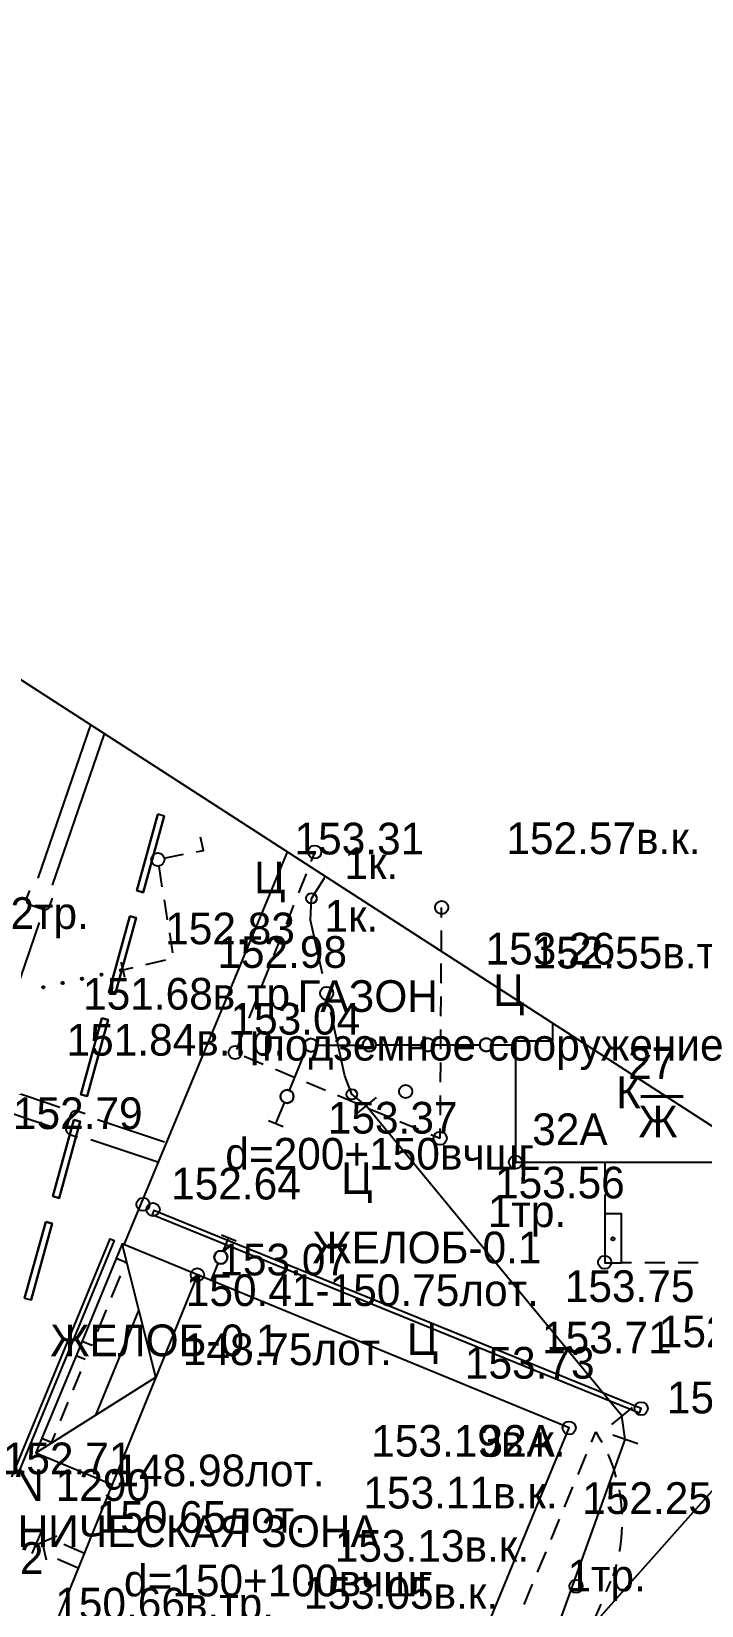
# Model space of a CAD drawing. Header units: metres. Extents: x -2743 to 126, y 13385 to 13916.
# Drawn here: x -1886.2 to -1860.9, y 13690.4 to 13750 of the extents above; entities that cross this region are included whole.
import ezdxf

# ---------------------------------------------------------------- set-up
doc = ezdxf.new("R2010")
doc.units = ezdxf.units.M
for name, color, linetype in [('0_геоподоснова', 7, 'Continuous'), ('output[1-12]_3_ДЖКХ-24_03233up$0$Кабели', 7, 'Continuous'), ('output[19-22]_3_ДЖКХ-25_01840kl$0$Красные линии', 7, 'Continuous'), ('output[19-22]_3_ДЖКХ-25_01840tp$0$Береговая линия', 7, 'Continuous'), ('output[19-22]_3_ДЖКХ-25_01840tp$0$Бортовой камень', 7, 'Continuous'), ('output[19-22]_3_ДЖКХ-25_01840tp$0$Внутреннее заполнение', 7, 'Continuous'), ('output[19-22]_3_ДЖКХ-25_01840tp$0$Горизонтали', 7, 'Continuous'), ('output[19-22]_3_ДЖКХ-25_01840tp$0$Граница улицы', 7, 'Continuous'), ('output[19-22]_3_ДЖКХ-25_01840tp$0$Здания', 7, 'Continuous'), ('output[19-22]_3_ДЖКХ-25_01840tp$0$Колодцы', 7, 'Continuous'), ('output[19-22]_3_ДЖКХ-25_01840tp$0$Крыльца', 7, 'Continuous'), ('output[19-22]_3_ДЖКХ-25_01840tp$0$Леса и газоны', 7, 'Continuous'), ('output[19-22]_3_ДЖКХ-25_01840tp$0$Номер дома', 7, 'Continuous'), ('output[19-22]_3_ДЖКХ-25_01840tp$0$Ограды', 7, 'Continuous'), ('output[19-22]_3_ДЖКХ-25_01840tp$0$Светофоры', 7, 'Continuous'), ('output[19-22]_3_ДЖКХ-25_01840tp$0$Фонари', 7, 'Continuous'), ('output[19-22]_3_ДЖКХ-25_01840tp$0$Части зданий', 7, 'Continuous'), ('output[19-22]_3_ДЖКХ-25_01840up$0$Водосток', 7, 'Continuous'), ('output[19-22]_3_ДЖКХ-25_01840up$0$Газопровод', 7, 'Continuous'), ('output[19-22]_3_ДЖКХ-25_01840up$0$Кабели', 7, 'Continuous'), ('output[19-22]_3_ДЖКХ-25_01840up$0$Кабель электрический', 7, 'Continuous'), ('output[19-22]_3_ДЖКХ-25_01840up$0$Канализация самотёчная', 7, 'Continuous'), ('output[19-22]_3_ДЖКХ-25_01840up$0$Подземные коммуникации', 7, 'Continuous'), ('output[19-22]_brd$0$Граница заказа', 7, 'Continuous')]:
    doc.layers.add(name, color=color, linetype=linetype)

msp = doc.modelspace()

# ---------------------------------------------------------------- linework, layer by layer
at = {"layer": '0_геоподоснова'}
for points in [[(-1881.463, 13720.402), (-1882.258, 13717.51), (-1882.017, 13717.443), (-1881.222, 13720.336), (-1881.463, 13720.402)], [(-1882.523, 13716.545), (-1883.318, 13713.653), (-1883.077, 13713.586), (-1882.282, 13716.479), (-1882.523, 13716.545)], [(-1883.583, 13712.688), (-1884.379, 13709.796), (-1884.138, 13709.729), (-1883.342, 13712.622), (-1883.583, 13712.688)], [(-1884.644, 13708.831), (-1885.439, 13705.939), (-1885.198, 13705.872), (-1884.403, 13708.765), (-1884.644, 13708.831)], [(-1885.704, 13704.974), (-1886.499, 13702.082), (-1886.258, 13702.015), (-1885.463, 13704.908), (-1885.704, 13704.974)]]:
    msp.add_lwpolyline(points, close=True, dxfattribs=at)
for points in [[(-1882.258, 13717.51), (-1881.463, 13720.402)], [(-1881.222, 13720.336), (-1882.017, 13717.443)], [(-1882.017, 13717.443), (-1882.258, 13717.51)], [(-1883.318, 13713.653), (-1882.523, 13716.545)], [(-1882.282, 13716.479), (-1883.077, 13713.586)], [(-1882.523, 13716.545), (-1882.282, 13716.479)], [(-1883.077, 13713.586), (-1883.318, 13713.653)], [(-1884.379, 13709.796), (-1883.583, 13712.688)], [(-1883.342, 13712.622), (-1884.138, 13709.729)], [(-1883.583, 13712.688), (-1883.342, 13712.622)], [(-1884.138, 13709.729), (-1884.379, 13709.796)], [(-1885.439, 13705.939), (-1884.644, 13708.831)], [(-1884.403, 13708.765), (-1885.198, 13705.872)], [(-1884.644, 13708.831), (-1884.403, 13708.765)], [(-1885.198, 13705.872), (-1885.439, 13705.939)], [(-1886.499, 13702.082), (-1885.704, 13704.974)], [(-1885.463, 13704.908), (-1886.258, 13702.015)], [(-1885.704, 13704.974), (-1885.463, 13704.908)]]:
    msp.add_lwpolyline(points, dxfattribs=at)
at = {"layer": 'output[19-22]_3_ДЖКХ-25_01840tp$0$Береговая линия'}
for points in [[(-1881.67, 13705.244), (-1863.231, 13697.738), (-1863.168, 13697.899), (-1881.607, 13705.405), (-1881.67, 13705.244)], [(-1887.082, 13695.063), (-1883.263, 13704.327), (-1883.106, 13704.262), (-1886.992, 13694.837), (-1893.387, 13697.344), (-1893.391, 13697.536), (-1887.082, 13695.063)]]:
    msp.add_lwpolyline(points, dxfattribs=at)
at = {"layer": 'output[19-22]_3_ДЖКХ-25_01840tp$0$Бортовой камень'}
for points in [[(-1879.991, 13718.985), (-1879.733, 13719.036), (-1879.839, 13719.532)], [(-1881.237, 13718.736), (-1880.482, 13718.887)], [(-1881.292, 13717.661), (-1881.414, 13718.421)], [(-1881.09, 13716.407), (-1881.212, 13717.167)], [(-1880.888, 13715.153), (-1881.01, 13715.913)], [(-1882.773, 13714.514), (-1882.398, 13714.603)], [(-1881.912, 13714.718), (-1881.162, 13714.896)]]:
    msp.add_lwpolyline(points, dxfattribs=at)
at = {"layer": 'output[19-22]_3_ДЖКХ-25_01840tp$0$Внутреннее заполнение'}
for points in [[(-1882.704, 13714.222), (-1882.773, 13714.514), (-1882.842, 13714.806)], [(-1877.266, 13708.803), (-1876.988, 13708.69), (-1876.71, 13708.577)], [(-1879.05, 13704.481), (-1878.773, 13704.367), (-1878.496, 13704.253)], [(-1886.073, 13696.223), (-1881.538, 13699.086), (-1882.809, 13704.14)], [(-1883.805, 13697.654), (-1882.173, 13701.613)]]:
    msp.add_lwpolyline(points, dxfattribs=at)
at = {"layer": 'output[19-22]_3_ДЖКХ-25_01840tp$0$Горизонтали'}
for centre in [(-1875.522, 13718.974), (-1881.458, 13718.692), (-1870.719, 13716.874), (-1878.533, 13711.384), (-1870.773, 13708.133), (-1867.924, 13707.231), (-1881.639, 13705.438), (-1864.548, 13703.438), (-1879.962, 13702.966), (-1863.168, 13697.899), (-1865.896, 13697.167)]:
    msp.add_circle(centre, 0.25, dxfattribs=at)
at = {"layer": 'output[19-22]_3_ДЖКХ-25_01840tp$0$Граница улицы'}
for points in [[(-1875.522, 13718.974), (-1875.665, 13718.614)], [(-1875.849, 13718.149), (-1876.135, 13717.428)], [(-1876.32, 13716.963), (-1876.605, 13716.243)], [(-1876.79, 13715.778), (-1877.076, 13715.057)], [(-1883.633, 13714.341), (-1883.561, 13714.357)], [(-1883.633, 13714.336), (-1883.559, 13714.352)], [(-1883.633, 13714.331), (-1883.557, 13714.347)], [(-1883.633, 13714.326), (-1883.555, 13714.343)], [(-1883.632, 13714.346), (-1883.564, 13714.361)], [(-1883.631, 13714.321), (-1883.555, 13714.338)], [(-1883.629, 13714.352), (-1883.569, 13714.365)], [(-1883.629, 13714.316), (-1883.556, 13714.332)], [(-1883.627, 13714.358), (-1883.574, 13714.369)], [(-1883.626, 13714.312), (-1883.555, 13714.327)], [(-1883.622, 13714.308), (-1883.557, 13714.322)], [(-1883.62, 13714.364), (-1883.583, 13714.372)], [(-1883.617, 13714.304), (-1883.56, 13714.316)], [(-1883.612, 13714.3), (-1883.563, 13714.31)], [(-1883.611, 13714.371), (-1883.602, 13714.373)], [(-1882.9, 13714.501), (-1882.828, 13714.516)], [(-1882.9, 13714.495), (-1882.826, 13714.512)], [(-1882.9, 13714.49), (-1882.824, 13714.507)], [(-1882.9, 13714.485), (-1882.822, 13714.502)], [(-1882.899, 13714.506), (-1882.831, 13714.521)], [(-1882.898, 13714.481), (-1882.822, 13714.497)], [(-1882.897, 13714.512), (-1882.836, 13714.525)], [(-1882.896, 13714.476), (-1882.823, 13714.492)], [(-1882.894, 13714.517), (-1882.841, 13714.529)], [(-1882.893, 13714.471), (-1882.823, 13714.487)], [(-1882.889, 13714.467), (-1882.825, 13714.481)], [(-1882.887, 13714.524), (-1882.85, 13714.532)], [(-1882.884, 13714.463), (-1882.827, 13714.476)], [(-1882.879, 13714.459), (-1882.83, 13714.47)], [(-1882.878, 13714.531), (-1882.87, 13714.533)], [(-1882.868, 13714.456), (-1882.839, 13714.463)], [(-1877.26, 13714.593), (-1877.546, 13713.872)], [(-1885.832, 13713.862), (-1885.759, 13713.878)], [(-1885.832, 13713.857), (-1885.757, 13713.873)], [(-1885.831, 13713.867), (-1885.762, 13713.882)], [(-1885.831, 13713.852), (-1885.755, 13713.868)], [(-1885.831, 13713.847), (-1885.753, 13713.864)], [(-1885.829, 13713.842), (-1885.753, 13713.859)], [(-1885.828, 13713.873), (-1885.767, 13713.886)], [(-1885.827, 13713.837), (-1885.754, 13713.853)], [(-1885.825, 13713.879), (-1885.772, 13713.89)], [(-1885.824, 13713.833), (-1885.754, 13713.848)], [(-1885.82, 13713.829), (-1885.756, 13713.843)], [(-1885.818, 13713.885), (-1885.781, 13713.893)], [(-1885.815, 13713.825), (-1885.759, 13713.837)], [(-1885.81, 13713.892), (-1885.801, 13713.894)], [(-1885.81, 13713.821), (-1885.761, 13713.831)], [(-1885.799, 13713.818), (-1885.77, 13713.824)], [(-1885.099, 13714.022), (-1885.027, 13714.037)], [(-1885.099, 13714.017), (-1885.024, 13714.033)], [(-1885.099, 13714.011), (-1885.022, 13714.028)], [(-1885.099, 13714.006), (-1885.02, 13714.023)], [(-1885.098, 13714.027), (-1885.03, 13714.042)], [(-1885.097, 13714.002), (-1885.02, 13714.018)], [(-1885.095, 13714.033), (-1885.034, 13714.046)], [(-1885.094, 13713.997), (-1885.021, 13714.013)], [(-1885.092, 13714.038), (-1885.039, 13714.05)], [(-1885.091, 13713.993), (-1885.021, 13714.008)], [(-1885.087, 13713.988), (-1885.023, 13714.002)], [(-1885.085, 13714.045), (-1885.048, 13714.053)], [(-1885.082, 13713.984), (-1885.026, 13713.997)], [(-1885.078, 13713.98), (-1885.029, 13713.991)], [(-1885.077, 13714.052), (-1885.068, 13714.054)], [(-1885.067, 13713.978), (-1885.037, 13713.984)], [(-1884.366, 13714.181), (-1884.294, 13714.197)], [(-1884.366, 13714.176), (-1884.292, 13714.192)], [(-1884.366, 13714.171), (-1884.29, 13714.188)], [(-1884.366, 13714.166), (-1884.288, 13714.183)], [(-1884.365, 13714.187), (-1884.297, 13714.202)], [(-1884.364, 13714.161), (-1884.287, 13714.178)], [(-1884.362, 13714.192), (-1884.302, 13714.206)], [(-1884.362, 13714.157), (-1884.288, 13714.173)], [(-1884.359, 13714.198), (-1884.307, 13714.21)], [(-1884.359, 13714.152), (-1884.288, 13714.168)], [(-1884.355, 13714.148), (-1884.29, 13714.162)], [(-1884.353, 13714.205), (-1884.316, 13714.213)], [(-1884.35, 13714.144), (-1884.293, 13714.156)], [(-1884.345, 13714.14), (-1884.296, 13714.151)], [(-1884.344, 13714.212), (-1884.335, 13714.214)], [(-1884.334, 13714.137), (-1884.305, 13714.144)], [(-1883.601, 13714.297), (-1883.572, 13714.303)], [(-1877.73, 13713.407), (-1878.016, 13712.687)], [(-1878.201, 13712.222), (-1878.487, 13711.501)], [(-1878.188, 13711.239), (-1877.473, 13710.94)], [(-1877.012, 13710.747), (-1876.297, 13710.447)], [(-1875.836, 13710.254), (-1875.12, 13709.954)], [(-1874.659, 13709.761), (-1873.944, 13709.462)], [(-1873.483, 13709.268), (-1872.768, 13708.969)], [(-1872.307, 13708.776), (-1871.592, 13708.476)], [(-1871.131, 13708.283), (-1870.773, 13708.133)], [(-1864.888, 13697.016), (-1864.777, 13696.837), (-1864.672, 13696.654), (-1864.654, 13696.62)], [(-1864.433, 13696.171), (-1864.395, 13696.087), (-1864.316, 13695.892), (-1864.243, 13695.695), (-1864.177, 13695.495), (-1864.121, 13695.305)], [(-1864.007, 13694.819), (-1863.981, 13694.676), (-1863.949, 13694.468), (-1863.924, 13694.259), (-1863.907, 13694.049), (-1863.899, 13693.905)], [(-1863.897, 13693.405), (-1863.907, 13693.208), (-1863.925, 13692.998), (-1863.949, 13692.789), (-1863.981, 13692.581), (-1863.998, 13692.49)], [(-1864.109, 13692.003), (-1864.118, 13691.964), (-1864.178, 13691.762), (-1864.244, 13691.563)], [(-1864.49, 13690.96), (-1864.317, 13691.365)], [(-1865.031, 13689.69), (-1864.685, 13690.5)]]:
    msp.add_lwpolyline(points, dxfattribs=at)
for centre in [(-1883.594, 13714.335), (-1882.861, 13714.495), (-1885.792, 13713.856), (-1885.06, 13714.016), (-1884.327, 13714.176)]:
    msp.add_circle(centre, 0.04, dxfattribs=at)
at = {"layer": 'output[19-22]_3_ДЖКХ-25_01840tp$0$Здания'}
for points in [[(-1866.526, 13712.491), (-1866.526, 13711.807), (-1867.925, 13711.807), (-1867.925, 13711.671), (-1867.924, 13707.231), (-1864.549, 13707.232), (-1863.873, 13707.232), (-1858.39, 13707.233)], [(-1879.577, 13664.1), (-1879.536, 13664.083), (-1874.397, 13676.546), (-1870.317, 13686.443), (-1870.15, 13686.849), (-1865.896, 13697.167), (-1879.439, 13702.751), (-1879.962, 13702.966), (-1883.185, 13695.032), (-1890.233, 13677.678)]]:
    msp.add_lwpolyline(points, dxfattribs=at)
at = {"layer": 'output[19-22]_3_ДЖКХ-25_01840tp$0$Крыльца'}
msp.add_lwpolyline([(-1879.962, 13702.966), (-1882.809, 13704.14), (-1883.038, 13703.585), (-1884.327, 13700.459), (-1884.555, 13699.904), (-1885.844, 13696.777), (-1886.073, 13696.223), (-1883.185, 13695.032)], dxfattribs=at)
at = {"layer": 'output[19-22]_3_ДЖКХ-25_01840tp$0$Леса и газоны'}
for centre in [(-1872.08, 13709.905), (-1865.633, 13691.173)]:
    msp.add_circle(centre, 0.25, dxfattribs=at)
at = {"layer": 'output[19-22]_3_ДЖКХ-25_01840tp$0$Ограды'}
for points in [[(-1870.992, 13711.67), (-1871.012, 13711.768), (-1871.066, 13711.847), (-1871.145, 13711.901), (-1871.242, 13711.92), (-1871.34, 13711.901), (-1871.419, 13711.847), (-1871.473, 13711.768), (-1871.492, 13711.67), (-1871.473, 13711.573), (-1871.419, 13711.493), (-1871.34, 13711.44), (-1871.242, 13711.42), (-1871.145, 13711.44), (-1871.066, 13711.493), (-1871.012, 13711.573), (-1870.992, 13711.67)], [(-1868.78, 13711.671), (-1868.8, 13711.768), (-1868.854, 13711.847), (-1868.933, 13711.901), (-1869.03, 13711.921), (-1869.128, 13711.901), (-1869.207, 13711.847), (-1869.261, 13711.768), (-1869.28, 13711.671), (-1869.261, 13711.573), (-1869.207, 13711.494), (-1869.128, 13711.44), (-1869.03, 13711.421), (-1868.933, 13711.44), (-1868.854, 13711.494), (-1868.8, 13711.573), (-1868.78, 13711.671)], [(-1875.416, 13711.659), (-1875.436, 13711.757), (-1875.489, 13711.836), (-1875.569, 13711.89), (-1875.666, 13711.909), (-1875.763, 13711.89), (-1875.843, 13711.836), (-1875.896, 13711.757), (-1875.916, 13711.659), (-1875.896, 13711.562), (-1875.843, 13711.483), (-1875.763, 13711.429), (-1875.666, 13711.409), (-1875.569, 13711.429), (-1875.489, 13711.483), (-1875.436, 13711.562), (-1875.416, 13711.659)], [(-1873.204, 13711.667), (-1873.224, 13711.765), (-1873.277, 13711.844), (-1873.357, 13711.898), (-1873.454, 13711.917), (-1873.552, 13711.898), (-1873.631, 13711.844), (-1873.685, 13711.765), (-1873.704, 13711.667), (-1873.685, 13711.57), (-1873.631, 13711.49), (-1873.552, 13711.437), (-1873.454, 13711.417), (-1873.357, 13711.437), (-1873.277, 13711.49), (-1873.224, 13711.57), (-1873.204, 13711.667)], [(-1876.32, 13709.714), (-1876.34, 13709.812), (-1876.394, 13709.891), (-1876.473, 13709.945), (-1876.57, 13709.964), (-1876.668, 13709.945), (-1876.747, 13709.891), (-1876.801, 13709.812), (-1876.82, 13709.714), (-1876.801, 13709.617), (-1876.747, 13709.538), (-1876.668, 13709.484), (-1876.57, 13709.464), (-1876.473, 13709.484), (-1876.394, 13709.538), (-1876.34, 13709.617), (-1876.32, 13709.714)], [(-1878.827, 13703.629), (-1878.847, 13703.727), (-1878.9, 13703.806), (-1878.98, 13703.86), (-1879.077, 13703.879), (-1879.174, 13703.86), (-1879.254, 13703.806), (-1879.307, 13703.727), (-1879.327, 13703.629), (-1879.307, 13703.532), (-1879.254, 13703.452), (-1879.174, 13703.399), (-1879.077, 13703.379), (-1878.98, 13703.399), (-1878.9, 13703.452), (-1878.847, 13703.532), (-1878.827, 13703.629)]]:
    msp.add_lwpolyline(points, close=True, dxfattribs=at)
for points in [[(-1876.476, 13709.946), (-1875.83, 13711.531)], [(-1875.416, 13711.66), (-1873.704, 13711.666)], [(-1873.204, 13711.668), (-1872.7, 13711.67), (-1871.493, 13711.67)], [(-1870.993, 13711.67), (-1869.281, 13711.671)], [(-1868.781, 13711.671), (-1867.925, 13711.671)], [(-1876.988, 13708.69), (-1876.665, 13709.483)], [(-1878.982, 13703.86), (-1878.773, 13704.367)], [(-1879.439, 13702.751), (-1879.173, 13703.398)]]:
    msp.add_lwpolyline(points, dxfattribs=at)
for centre in [(-1871.242, 13711.67), (-1871.242, 13711.67), (-1869.03, 13711.671), (-1869.03, 13711.671), (-1875.666, 13711.659), (-1875.666, 13711.659), (-1873.454, 13711.667), (-1873.454, 13711.667), (-1876.57, 13709.714), (-1876.57, 13709.714), (-1879.077, 13703.629), (-1879.077, 13703.629)]:
    msp.add_circle(centre, 0.25, dxfattribs=at)
at = {"layer": 'output[19-22]_3_ДЖКХ-25_01840tp$0$Светофоры'}
msp.add_circle((-1882.02, 13705.632), 0.25, dxfattribs=at)
at = {"layer": 'output[19-22]_3_ДЖКХ-25_01840tp$0$Фонари'}
for centre in [(-1875.646, 13717.219), (-1874.121, 13709.799)]:
    msp.add_circle(centre, 0.2, dxfattribs=at)
at = {"layer": 'output[19-22]_3_ДЖКХ-25_01840tp$0$Части зданий'}
for points in [[(-1870.721, 13716.5), (-1870.719, 13716.874)], [(-1870.729, 13715.251), (-1870.724, 13716)], [(-1870.737, 13714.002), (-1870.732, 13714.751)], [(-1870.744, 13712.753), (-1870.74, 13713.502)], [(-1870.752, 13711.505), (-1870.748, 13712.254)], [(-1870.76, 13710.256), (-1870.755, 13711.005)], [(-1870.768, 13709.007), (-1870.763, 13709.756)], [(-1870.773, 13708.133), (-1870.771, 13708.507)], [(-1864.549, 13707.232), (-1864.549, 13706.503)], [(-1864.548, 13706.003), (-1864.548, 13705.274)], [(-1864.548, 13705.274), (-1864.548, 13703.419), (-1863.913, 13703.419), (-1863.913, 13705.274), (-1864.548, 13705.274)], [(-1882.686, 13703.389), (-1882.668, 13703.433), (-1883.038, 13703.585)], [(-1863.533, 13703.419), (-1863.913, 13703.419)], [(-1862.274, 13703.419), (-1863.033, 13703.419)], [(-1861.015, 13703.419), (-1861.774, 13703.419)], [(-1883.217, 13702.101), (-1882.876, 13702.927)], [(-1883.748, 13700.812), (-1883.408, 13701.638)], [(-1884.327, 13700.459), (-1883.957, 13700.306), (-1883.939, 13700.35)], [(-1884.204, 13699.759), (-1884.555, 13699.904)], [(-1884.659, 13698.604), (-1884.369, 13699.307)], [(-1885.139, 13697.439), (-1884.849, 13698.142)], [(-1885.844, 13696.777), (-1885.521, 13696.644)], [(-1885.475, 13696.625), (-1885.33, 13696.976)], [(-1865.047, 13696.632), (-1864.888, 13697.016)], [(-1865.557, 13695.402), (-1865.239, 13696.17)], [(-1866.067, 13694.172), (-1865.749, 13694.94)], [(-1866.577, 13692.942), (-1866.258, 13693.71)], [(-1867.087, 13691.713), (-1866.768, 13692.481)], [(-1867.596, 13690.483), (-1867.278, 13691.251)]]:
    msp.add_lwpolyline(points, dxfattribs=at)
msp.add_circle((-1864.236, 13704.322), 0.0625, dxfattribs=at)
at = {"layer": 'output[19-22]_3_ДЖКХ-25_01840up$0$Водосток'}
for points in [[(-1885.991, 13717.986), (-1884, 13723.784)], [(-1885.448, 13717.721), (-1883.481, 13723.449)], [(-1886.322, 13717.521), (-1886.412, 13717.258), (-1886.422, 13717.22), (-1886.426, 13717.19), (-1886.428, 13717.147), (-1886.423, 13717.106), (-1886.412, 13717.074), (-1886.392, 13717.04), (-1886.369, 13717.01), (-1886.345, 13716.995), (-1886.32, 13716.981), (-1885.767, 13716.791), (-1885.742, 13716.788), (-1885.72, 13716.787), (-1885.692, 13716.792), (-1885.669, 13716.801), (-1885.64, 13716.816), (-1885.612, 13716.833), (-1885.589, 13716.859), (-1885.559, 13716.897), (-1885.542, 13716.93), (-1885.442, 13717.223)], [(-1887.903, 13710.575), (-1885.935, 13716.302)], [(-1887.709, 13710.165), (-1885.168, 13709.319)], [(-1887.962, 13709.406), (-1885.421, 13708.56)], [(-1884.21, 13709.065), (-1884.473, 13709.152), (-1884.511, 13709.162), (-1884.541, 13709.165), (-1884.584, 13709.168), (-1884.625, 13709.162), (-1884.657, 13709.151), (-1884.691, 13709.131), (-1884.721, 13709.107), (-1884.736, 13709.083), (-1884.749, 13709.058), (-1884.934, 13708.503), (-1884.937, 13708.478), (-1884.937, 13708.456), (-1884.932, 13708.427), (-1884.923, 13708.405), (-1884.908, 13708.376), (-1884.891, 13708.348), (-1884.865, 13708.325), (-1884.826, 13708.295), (-1884.793, 13708.28), (-1884.499, 13708.182)], [(-1883.745, 13708.845), (-1881.204, 13708)], [(-1883.997, 13708.086), (-1881.456, 13707.24)]]:
    msp.add_lwpolyline(points, dxfattribs=at)
at = {"layer": 'output[19-22]_3_ДЖКХ-25_01840up$0$Кабели'}
for points in [[(-1875.231, 13714.356), (-1875.68, 13716.39), (-1875.646, 13717.219), (-1875.17, 13717.97), (-1875.124, 13718.048)], [(-1873.58, 13709.36), (-1874.121, 13709.799), (-1874.38, 13710.5), (-1874.908, 13712.891)], [(-1873.194, 13709.678), (-1873.966, 13709.042)], [(-1863.9, 13697.62), (-1873.58, 13709.36)], [(-1853.877, 13702.228), (-1865.712, 13688.888)], [(-1863.514, 13697.938), (-1864.286, 13697.302)], [(-1863.77, 13696.73), (-1863.9, 13697.62)], [(-1866.652, 13688.718), (-1863.77, 13696.73)], [(-1863.3, 13696.561), (-1864.24, 13696.899)]]:
    msp.add_lwpolyline(points, dxfattribs=at)
msp.add_circle((-1875.069, 13713.623), 0.25, dxfattribs=at)
at = {"layer": 'output[19-22]_3_ДЖКХ-25_01840up$0$Канализация самотёчная'}
for points in [[(-1885.836, 13693.318), (-1886.23, 13692.409)], [(-1886.09, 13692.733), (-1885.285, 13693.079)], [(-1885.835, 13692.842), (-1885.68, 13692.17)], [(-1885.018, 13692.762), (-1884.237, 13692.423)], [(-1885.257, 13692.212), (-1884.476, 13691.872)]]:
    msp.add_lwpolyline(points, dxfattribs=at)
at = {"layer": 'output[19-22]_3_ДЖКХ-25_01840up$0$Подземные коммуникации'}
msp.add_lwpolyline([(-1882.745, 13704.081), (-1876.539, 13719.005)], dxfattribs=at)
at = {"layer": 'output[19-22]_brd$0$Граница заказа'}
msp.add_lwpolyline([(-1822.934, 13684.319), (-1935.676, 13757.181)], dxfattribs=at)

# ---------------------------------------------------------------- texts
at = {"layer": 'output[1-12]_3_ДЖКХ-24_03233up$0$Кабели'}
msp.add_text('152.25в.каб.', height=1.2, dxfattribs=at).set_placement((-1865.4, 13693.913))
at = {"layer": 'output[19-22]_3_ДЖКХ-25_01840kl$0$Красные линии'}
for s, p in [('ПР. ПРОЕЗД N 1290', (-1897.087, 13694.404)), ('ТЕХНИЧЕСКАЯ ЗОНА', (-1889.884, 13692.657))]:
    msp.add_text(s, height=1.2, dxfattribs=at).set_placement(p)
at = {"layer": 'output[19-22]_3_ДЖКХ-25_01840tp$0$Береговая линия'}
for p in [(-1875.611, 13703.4), (-1885.527, 13699.884)]:
    msp.add_text('ЖЕЛОБ-0.1', height=1.2, dxfattribs=at).set_placement(p)
at = {"layer": 'output[19-22]_3_ДЖКХ-25_01840tp$0$Горизонтали'}
for s, p in [('153.31', (-1876.286, 13718.882)), ('152.83', (-1881.181, 13715.479)), ('152.98', (-1879.208, 13714.587)), ('153.26', (-1869.059, 13714.714)), ('153.04', (-1878.709, 13712.061)), ('153.37', (-1875.026, 13708.313)), ('152.64', (-1880.957, 13705.817)), ('153.56', (-1868.7, 13705.858)), ('153.07', (-1879.133, 13702.943)), ('153.75', (-1866.058, 13701.936)), ('153.71', (-1866.918, 13699.989)), ('153.73', (-1869.839, 13699.033)), ('152.71', (-1887.327, 13695.414))]:
    msp.add_text(s, height=1.2, dxfattribs=at).set_placement(p)
at = {"layer": 'output[19-22]_3_ДЖКХ-25_01840tp$0$Граница улицы'}
for p in [(-1877.818, 13717.413), (-1874.521, 13706.028), (-1872.04, 13699.934)]:
    msp.add_text('Ц', height=1.2, dxfattribs=at).set_placement(p)
at = {"layer": 'output[19-22]_3_ДЖКХ-25_01840tp$0$Здания'}
for s, p in [('27', (-1863.664, 13710.374)), ('К—', (-1864.118, 13709.274)), ('Ж', (-1863.269, 13708.174))]:
    msp.add_text(s, height=1.2, dxfattribs=at).set_placement(p)
at = {"layer": 'output[19-22]_3_ДЖКХ-25_01840tp$0$Колодцы'}
for s, p in [('152.79', (-1886.944, 13708.483)), ('152.82', (-1890.695, 13691.643))]:
    msp.add_text(s, height=1.2, dxfattribs=at).set_placement(p)
at = {"layer": 'output[19-22]_3_ДЖКХ-25_01840tp$0$Леса и газоны'}
msp.add_text('ГАЗОН', height=1.2, dxfattribs=at).set_placement((-1876.175, 13712.919))
at = {"layer": 'output[19-22]_3_ДЖКХ-25_01840tp$0$Номер дома'}
for p in [(-1867.292, 13707.876), (-1869.287, 13696.077)]:
    msp.add_text('32А', height=1.2, dxfattribs=at).set_placement(p)
at = {"layer": 'output[19-22]_3_ДЖКХ-25_01840tp$0$Части зданий'}
msp.add_text('Ц', height=1.2, dxfattribs=at).set_placement((-1868.769, 13713.141))
at = {"layer": 'output[19-22]_3_ДЖКХ-25_01840up$0$Водосток'}
for s, p in [('d=200+150вчшг', (-1878.906, 13706.949)), ('150.41-150.75лот.', (-1880.4, 13701.784))]:
    msp.add_text(s, height=1.2, dxfattribs=at).set_placement(p)
at = {"layer": 'output[19-22]_3_ДЖКХ-25_01840up$0$Газопровод'}
msp.add_text('150.66в.тр.', height=1.2, dxfattribs=at).set_placement((-1885.341, 13689.917))
at = {"layer": 'output[19-22]_3_ДЖКХ-25_01840up$0$Кабели'}
for s, p in [('152.57в.к.', (-1868.271, 13718.894)), ('1к.', (-1874.399, 13717.946)), ('2тр.', (-1887.036, 13716.061)), ('1к.', (-1875.154, 13715.955)), ('152.55в.тр.', (-1867.279, 13714.564)), ('151.68в.тр.', (-1884.288, 13713.006)), ('151.84в.тр.', (-1884.914, 13711.263)), ('1тр.', (-1868.97, 13704.773)), ('152.77в.тр.', (-1862.5, 13700.219)), ('152.91в.тр.', (-1862.194, 13697.718)), ('153.11в.к.', (-1873.68, 13694.118)), ('1тр.', (-1865.959, 13690.98)), ('153.05в.к.', (-1875.933, 13690.319))]:
    msp.add_text(s, height=1.2, dxfattribs=at).set_placement(p)
at = {"layer": 'output[19-22]_3_ДЖКХ-25_01840up$0$Кабель электрический'}
for s, p in [('153.19в.к.', (-1873.383, 13696.08)), ('153.13в.к.', (-1874.762, 13692.101))]:
    msp.add_text(s, height=1.2, dxfattribs=at).set_placement(p)
at = {"layer": 'output[19-22]_3_ДЖКХ-25_01840up$0$Канализация самотёчная'}
for s, p in [('148.75лот.', (-1880.517, 13699.546)), ('148.98лот.', (-1883.063, 13694.96)), ('150.65лот.', (-1883.773, 13693.198)), ('d=150+100вчшг', (-1882.741, 13690.793))]:
    msp.add_text(s, height=1.2, dxfattribs=at).set_placement(p)
at = {"layer": 'output[19-22]_3_ДЖКХ-25_01840up$0$Подземные коммуникации'}
msp.add_text('подземное сооружение', height=1.2, dxfattribs=at).set_placement((-1877.518, 13711.078))

doc.saveas('drawing.dxf')
